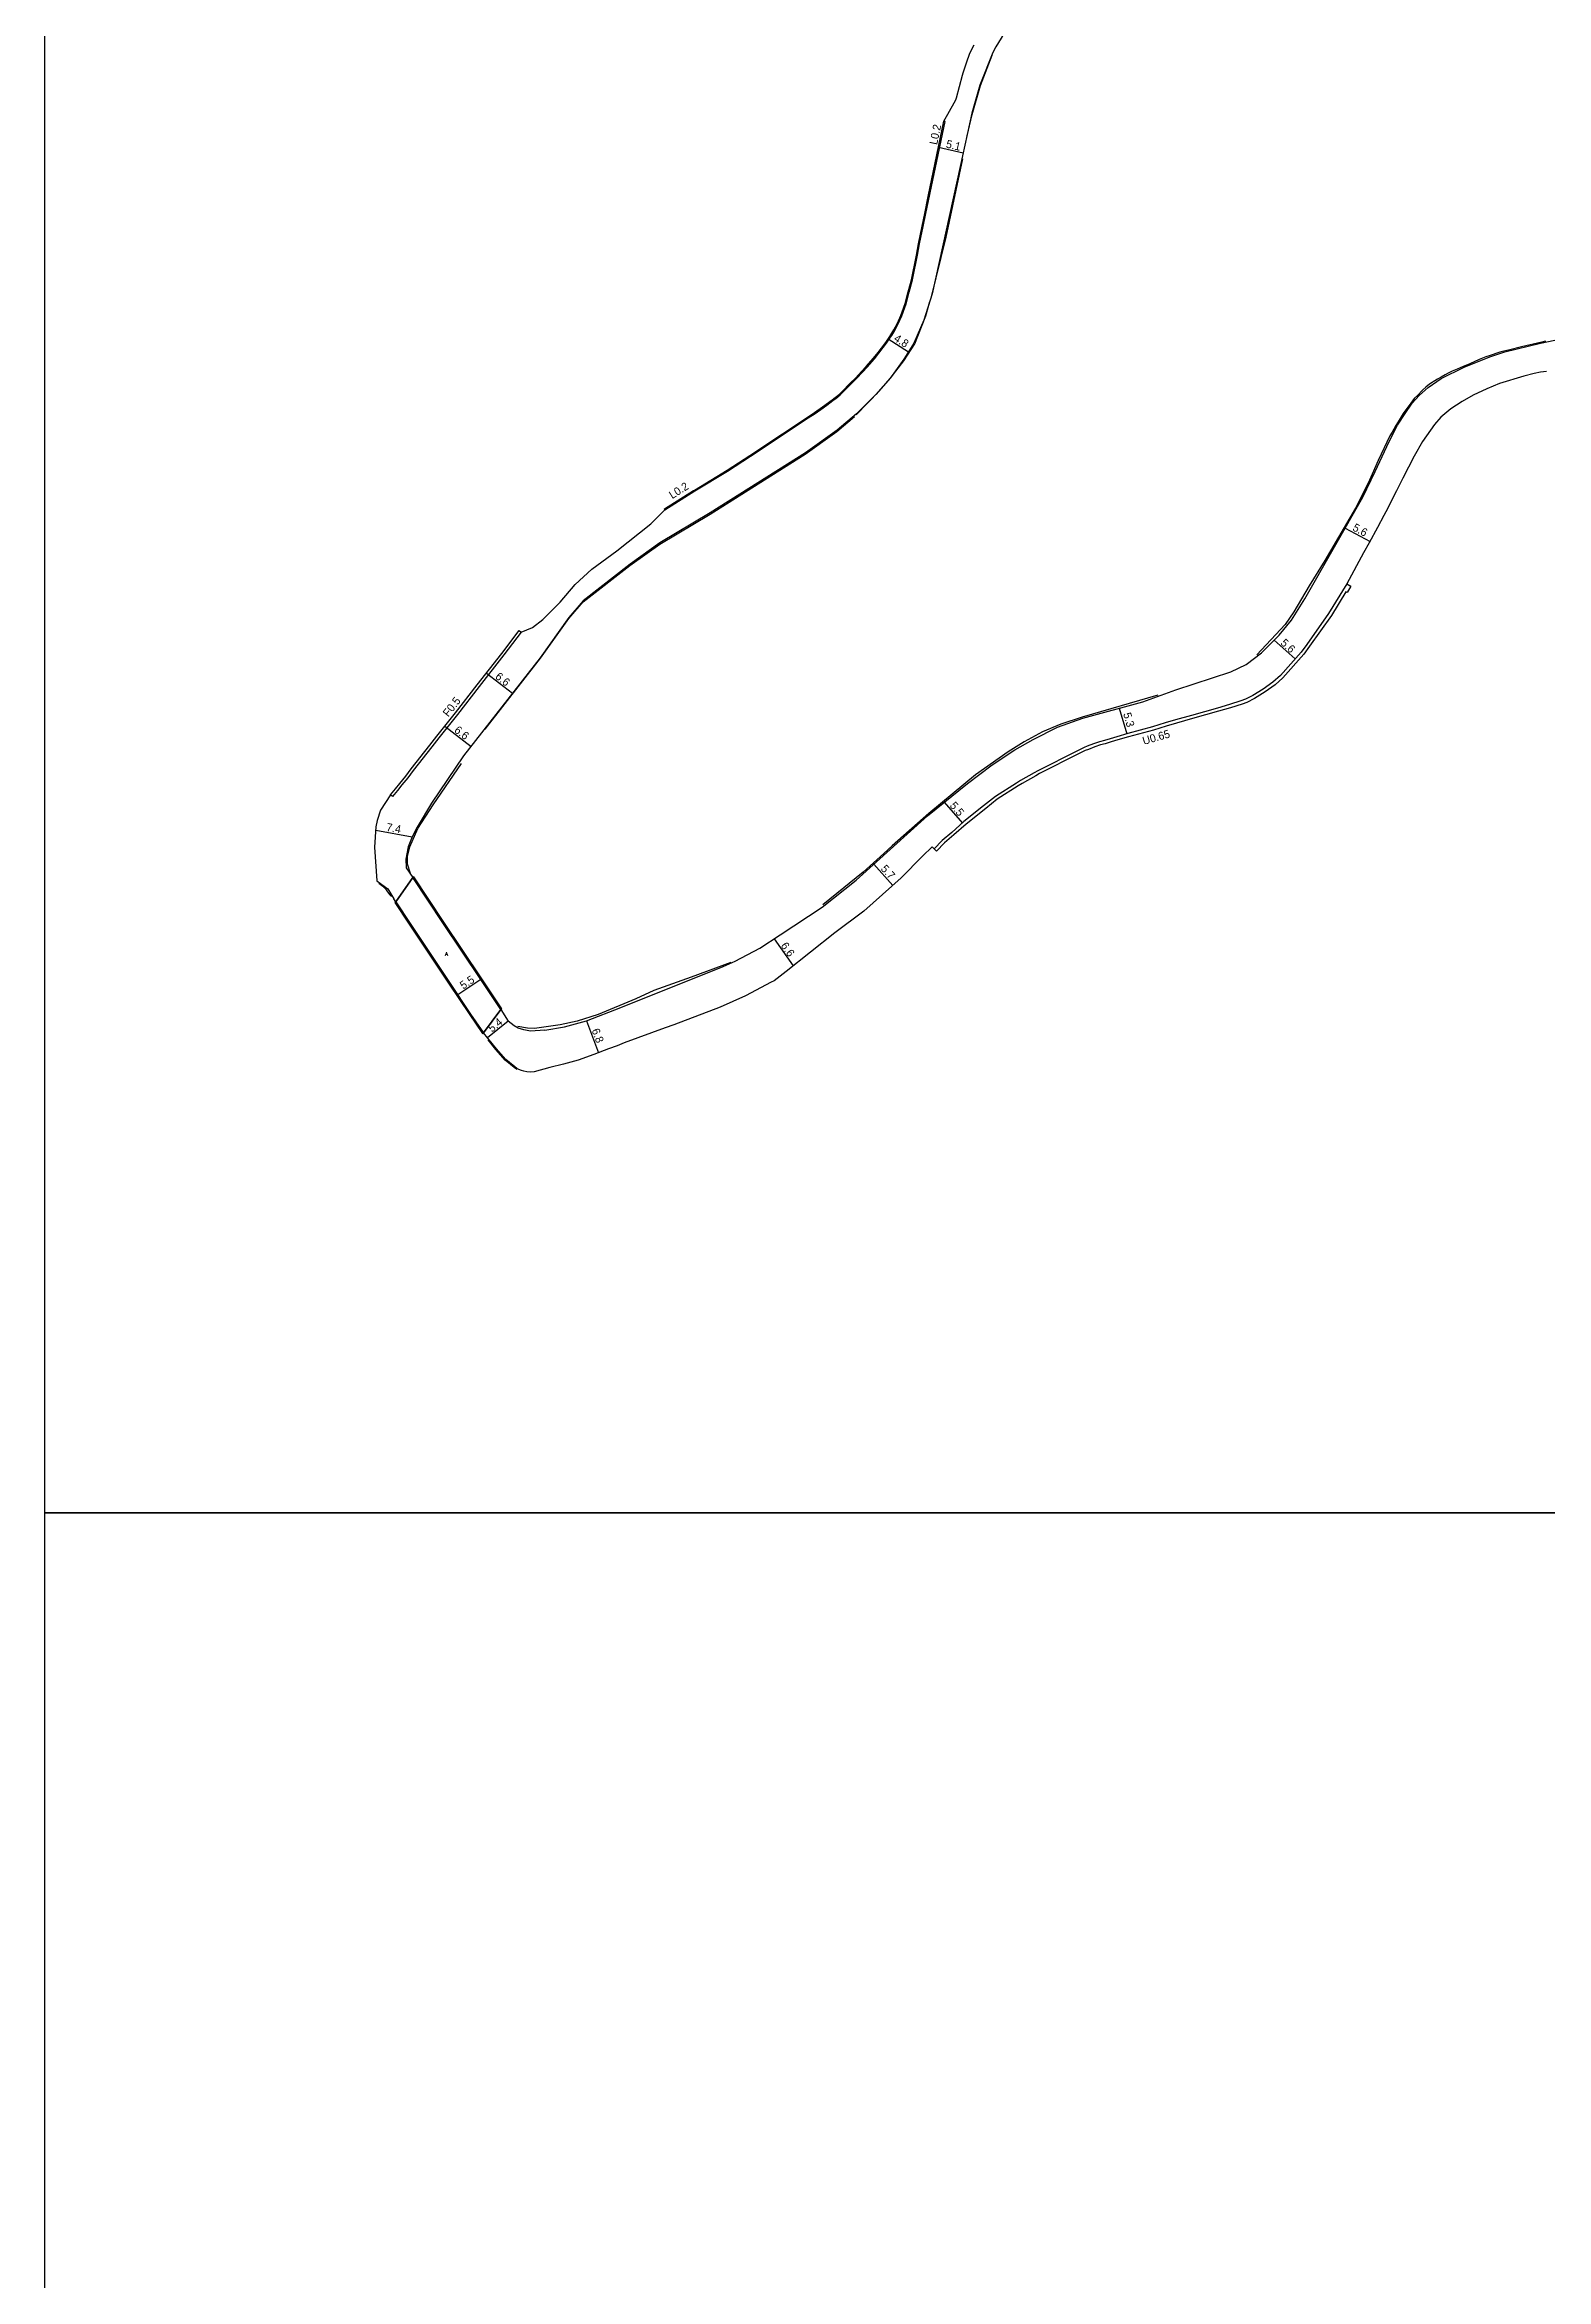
# Model space of a CAD drawing. Header units: metres. Extents: x -29600 to -27998, y -77400 to -75000.
# Drawn here: x -28800 to -28499.8, y -76953.3 to -76506.5 of the extents above; entities that cross this region are included whole.
import ezdxf

# ---------------------------------------------------------------- set-up
doc = ezdxf.new("R2010")
doc.units = ezdxf.units.M
doc.header["$LTSCALE"] = 2.5
for name, color, linetype in [('側溝・桝', 7, 'Continuous'), ('図郭', 7, 'Continuous'), ('幅員', 7, 'Continuous'), ('歩道・分離帯・安全施設', 7, 'Continuous'), ('舗装', 7, 'Continuous'), ('道路', 7, 'Continuous')]:
    doc.layers.add(name, color=color, linetype=linetype)
doc.styles.get("Standard").update_dxf_attribs({"font": ''})
doc.styles.add('YOKO_DECO', font='txt.shx', dxfattribs={"bigfont": 'extfont.shx'})
doc.styles.get('Standard').set_extended_font_data('@MS PGothic')

msp = doc.modelspace()

# ---------------------------------------------------------------- linework, layer by layer
at = {"layer": '側溝・桝'}
for points in [[(-28676.01, -76599.49), (-28670.02, -76595.72), (-28663.49, -76591.74), (-28658.94, -76588.79), (-28652.36, -76584.47), (-28647.37, -76581.13), (-28646, -76580.22), (-28644.36, -76579.09), (-28643.67, -76578.56), (-28642.46, -76577.67), (-28641.87, -76577.22), (-28640.99, -76576.54), (-28640.38, -76575.9), (-28638.87, -76574.38), (-28637.72, -76573.23), (-28636.53, -76571.97), (-28635.61, -76570.98), (-28634.13, -76569.28), (-28633.24, -76568.17), (-28631.71, -76566.2), (-28630.89, -76564.95), (-28630.67, -76564.63), (-28630.08, -76563.64), (-28629.36, -76562.29), (-28628.66, -76560.72), (-28627.82, -76558.3), (-28627.17, -76555.99), (-28626.53, -76553.55), (-28625.54, -76548.61), (-28625.11, -76546.35), (-28624.37, -76542.84), (-28623.86, -76540.28), (-28620, -76521.88), (-28620.25, -76521.81)], [(-28539.71, -76614.27), (-28543.35, -76620.25), (-28547.68, -76626.4), (-28548.82, -76627.95), (-28552.95, -76632.6), (-28554.47, -76633.97), (-28556.41, -76635.33), (-28558.48, -76636.64), (-28559.93, -76637.38), (-28560.86, -76637.71), (-28563.16, -76638.43), (-28565.56, -76639.12), (-28570.76, -76640.59), (-28573.95, -76641.49), (-28575.99, -76642.1), (-28578.56, -76642.91), (-28583.5, -76644.22), (-28585.68, -76644.85), (-28587.04, -76645.26), (-28588.17, -76645.62), (-28589.11, -76645.87), (-28590.31, -76646.25), (-28591.6, -76646.78), (-28592.24, -76647.01), (-28593.53, -76647.65), (-28601.48, -76651.65), (-28602.22, -76652.09), (-28604.93, -76653.63), (-28605.75, -76654.15), (-28609.94, -76656.81), (-28612.3, -76658.67), (-28616.23, -76661.83), (-28618.69, -76663.98), (-28620.59, -76665.62), (-28622.22, -76667.26)], [(-28704.75, -76623.96), (-28708.2, -76628.5), (-28713.13, -76634.81), (-28717.5, -76640.43), (-28721.2, -76645.09), (-28722.58, -76646.89), (-28726.31, -76651.62), (-28727.44, -76653.07), (-28728.58, -76654.51), (-28729.5, -76655.59), (-28730.44, -76656.81), (-28730.85, -76656.49)]]:
    msp.add_lwpolyline(points, dxfattribs=at)
at = {"layer": '図郭'}
for points in [[(-28800, -76200), (-28000, -76200), (-28000, -76800), (-28800, -76800)], [(-28800, -76800), (-28000, -76800), (-28000, -77400), (-28800, -77400)]]:
    msp.add_lwpolyline(points, close=True, dxfattribs=at)
at = {"layer": '幅員'}
for points in [[(-28621.33, -76527.01), (-28616.39, -76528.11)], [(-28631.38, -76565.32), (-28627.31, -76567.88)], [(-28540.03, -76603.17), (-28535.06, -76605.83)], [(-28554.24, -76625.57), (-28550.03, -76629.31)], [(-28711.7, -76632.14), (-28706.51, -76636.18)], [(-28585.18, -76639.17), (-28583.7, -76644.28)], [(-28720, -76642.75), (-28714.77, -76646.82)], [(-28620.17, -76657.96), (-28616.55, -76662.11)], [(-28733.83, -76663.54), (-28726.53, -76664.89)], [(-28634.24, -76670.35), (-28630.47, -76674.58)], [(-28654.15, -76685.25), (-28650.37, -76690.68)], [(-28691.72, -76701.64), (-28689.28, -76708.03)]]:
    msp.add_lwpolyline(points, dxfattribs=at)
at = {"layer": '幅員', "flags": 128}
for points in [[(-28712.83, -76693.4), (-28717.41, -76696.46)], [(-28707.33, -76701.7), (-28711.49, -76705.09)]]:
    msp.add_lwpolyline(points, dxfattribs=at)
at = {"layer": '歩道・分離帯・安全施設'}
for points in [[(-28615.57, -76524.71), (-28614.61, -76520.45), (-28612.95, -76514.64), (-28610.57, -76508.62)], [(-28622.79, -76557.2), (-28619.78, -76544.96), (-28616.48, -76529.35)], [(-28637.77, -76580.5), (-28633.2, -76575.76), (-28630.97, -76573.23), (-28628.27, -76569.69), (-28626.05, -76566.32), (-28623.89, -76560.71), (-28623.05, -76557.84)], [(-28500.01, -76565.79), (-28500.73, -76565.96), (-28504.81, -76566.92), (-28507.39, -76567.58), (-28508.29, -76567.75), (-28509.13, -76567.99), (-28511.22, -76568.7), (-28511.92, -76568.94), (-28512.88, -76569.31), (-28513.96, -76569.79), (-28515.25, -76570.37), (-28516.42, -76570.85), (-28517.64, -76571.37), (-28518.64, -76571.81), (-28519.41, -76572.17), (-28520.05, -76572.53), (-28520.86, -76572.95), (-28521.6, -76573.39), (-28522.09, -76573.71), (-28522.96, -76574.27), (-28523.52, -76574.63), (-28523.93, -76574.96), (-28524.48, -76575.48), (-28525.6, -76576.61), (-28526.23, -76577.25), (-28526.93, -76578.18), (-28528.41, -76580.24), (-28529.25, -76581.58), (-28529.9, -76582.62), (-28530.62, -76583.94), (-28531.09, -76584.71), (-28533.46, -76589.61), (-28534.66, -76592.34), (-28535.42, -76594.14), (-28537.94, -76599.16), (-28541.34, -76604.98), (-28544.09, -76609.64), (-28547.21, -76614.7), (-28550.28, -76619.92), (-28552, -76622.45), (-28557.7, -76628.47)], [(-28711.94, -76643.35), (-28700.87, -76629.13), (-28695.22, -76621.24), (-28692.38, -76617.9), (-28683.02, -76610.64), (-28677.06, -76606.39), (-28667, -76600.36), (-28647.98, -76588.39), (-28641.62, -76583.85), (-28638.15, -76580.87)], [(-28577.45, -76636.56), (-28592.62, -76640.94), (-28596.89, -76642.35), (-28600.53, -76643.91), (-28604.2, -76645.85), (-28607.42, -76647.89), (-28613.94, -76652.47), (-28623.27, -76660.23), (-28630.57, -76666.69), (-28632.24, -76668.21), (-28636.41, -76671.97), (-28644.46, -76678.49)], [(-28726.89, -76672.18), (-28727.45, -76670.37), (-28727.49, -76668.8), (-28726.98, -76666.86), (-28725.38, -76663.2), (-28722.37, -76658.5), (-28716.69, -76650.23)], [(-28733.22, -76674.17), (-28732.39, -76674.74), (-28732.18, -76674.91), (-28732.03, -76675.05), (-28731.87, -76675.27), (-28731.48, -76675.87), (-28730.98, -76676.45), (-28730.68, -76676.8)], [(-28708.87, -76699.14), (-28726.18, -76673.16)], [(-28712.4, -76704.16), (-28714.95, -76700.37), (-28719.03, -76694.24), (-28724.5, -76686.04), (-28727.03, -76682.3), (-28729.69, -76678.23)], [(-28662.86, -76689.99), (-28670.75, -76692.9), (-28678.2, -76695.61), (-28681.82, -76697.27), (-28689.34, -76700.38), (-28693.58, -76701.74), (-28696.96, -76702.48), (-28702.06, -76703.16), (-28703.46, -76703.12), (-28705.42, -76702.78)], [(-28705.53, -76711.38), (-28705.67, -76711.31), (-28706.12, -76711.01), (-28707.94, -76709.53), (-28709.82, -76707.39), (-28711.38, -76705.48)]]:
    msp.add_lwpolyline(points, dxfattribs=at)
at = {"layer": '舗装'}
for points in [[(-28729.81, -76677.84), (-28726.42, -76673.01)], [(-28708.85, -76699.41), (-28712.3, -76704.09)]]:
    msp.add_lwpolyline(points, dxfattribs=at)
at = {"layer": '道路'}
for points in [[(-28589.79, -76488.03), (-28595.97, -76492.54), (-28600.68, -76495.98), (-28604.3, -76499.48), (-28606.65, -76502.23), (-28608.3, -76504.41), (-28608.83, -76505.21), (-28609.86, -76506.96), (-28610.45, -76508.1)], [(-28610.45, -76508.1), (-28613.06, -76514.57), (-28614.63, -76520.19), (-28617, -76530.85), (-28622.6, -76556.29), (-28624.26, -76561.61), (-28626.24, -76566.17), (-28628.28, -76569.41), (-28630.94, -76573.08), (-28633.86, -76576.43), (-28637.73, -76580.28), (-28641.59, -76583.59), (-28647.93, -76588.12), (-28666.94, -76600.08), (-28677.01, -76606.11), (-28682.98, -76610.37), (-28692.37, -76617.66), (-28695.24, -76621.03), (-28700.98, -76629.07), (-28716.25, -76648.71), (-28722.69, -76658.12), (-28725.52, -76662.94), (-28726.53, -76664.89), (-28727.33, -76666.85), (-28727.79, -76669.31), (-28727.73, -76671.05), (-28726.42, -76673.01)], [(-28623.36, -76536.84), (-28620.25, -76521.81), (-28619.47, -76520.37), (-28617.89, -76517.51), (-28617.72, -76517.11), (-28616.5, -76512.57), (-28616.39, -76512.16), (-28615.76, -76510.16), (-28615.03, -76508.22), (-28614.2, -76506.51)], [(-28670.29, -76595.64), (-28670.13, -76595.54), (-28663.6, -76591.56), (-28659.06, -76588.62), (-28652.48, -76584.3), (-28647.49, -76580.95), (-28646.12, -76580.05), (-28644.49, -76578.92), (-28643.8, -76578.39), (-28642.59, -76577.5), (-28641.99, -76577.06), (-28641.14, -76576.38), (-28640.53, -76575.75), (-28639.02, -76574.23), (-28637.87, -76573.09), (-28636.69, -76571.83), (-28635.76, -76570.84), (-28634.3, -76569.15), (-28633.41, -76568.04), (-28631.88, -76566.07), (-28631.07, -76564.83), (-28630.84, -76564.52), (-28630.26, -76563.54), (-28629.55, -76562.19), (-28628.86, -76560.64), (-28628.02, -76558.23), (-28627.37, -76555.93), (-28626.74, -76553.51), (-28625.75, -76548.57), (-28625.32, -76546.31), (-28624.58, -76542.8), (-28624.07, -76540.24), (-28623.36, -76536.84)], [(-28699.99, -76703.5), (-28696.1, -76702.83), (-28691.72, -76701.64), (-28684.84, -76698.97), (-28664.39, -76690.8), (-28661.97, -76689.7), (-28657.01, -76687.15), (-28652.97, -76684.46), (-28644.6, -76678.95), (-28637.76, -76673.56), (-28630.34, -76666.81), (-28623.52, -76660.65), (-28615.5, -76654.23), (-28610.6, -76650.48), (-28606.06, -76647.49), (-28602.4, -76645.39), (-28597.56, -76642.96), (-28592.49, -76641.12), (-28580.47, -76637.91), (-28573.87, -76635.51), (-28562.87, -76631.89), (-28559.79, -76630.41), (-28556.75, -76628.09), (-28553.22, -76624.54), (-28550.79, -76621.58), (-28548.08, -76617.32), (-28536.49, -76596.95), (-28534.06, -76591.85), (-28531.25, -76585.82), (-28529.56, -76582.59), (-28528.02, -76580.26), (-28526.66, -76578.18), (-28525.24, -76576.62), (-28523.45, -76575.05), (-28520.86, -76573.24), (-28516.27, -76570.95), (-28511.12, -76568.93), (-28508.11, -76567.91), (-28500.99, -76566.21), (-28482.57, -76562.31)], [(-28499.8, -76571.85), (-28500.96, -76571.98), (-28502.24, -76572.26), (-28504.3, -76572.81), (-28509.18, -76574.24), (-28511.68, -76575.31), (-28514.45, -76576.58), (-28516.66, -76577.87), (-28518.93, -76579.3), (-28520.89, -76580.98), (-28522.16, -76582.47), (-28524.58, -76585.82), (-28526.27, -76588.75), (-28528.5, -76593.14), (-28529.79, -76595.68), (-28530.68, -76597.51), (-28531.49, -76599.14), (-28532.28, -76600.66), (-28533.58, -76603.05), (-28535.22, -76606.12), (-28536.34, -76608.08), (-28539.71, -76614.27), (-28538.88, -76614.79), (-28539.64, -76616.05), (-28539.93, -76615.87), (-28542.79, -76620.61), (-28547.14, -76626.78), (-28548.3, -76628.36), (-28552.48, -76633.06), (-28554.05, -76634.49), (-28556.04, -76635.88), (-28558.16, -76637.21), (-28559.66, -76637.99), (-28560.65, -76638.34), (-28562.97, -76639.06), (-28565.38, -76639.75), (-28570.58, -76641.22), (-28573.77, -76642.12), (-28575.8, -76642.73), (-28578.37, -76643.55), (-28583.32, -76644.86), (-28585.49, -76645.48), (-28586.84, -76645.89), (-28587.99, -76646.25), (-28588.92, -76646.5), (-28590.08, -76646.87), (-28591.37, -76647.4), (-28591.98, -76647.61), (-28593.23, -76648.24), (-28601.16, -76652.23), (-28601.89, -76652.66), (-28604.59, -76654.2), (-28605.39, -76654.7), (-28609.57, -76657.35), (-28611.89, -76659.18), (-28615.81, -76662.33), (-28618.26, -76664.48), (-28620.14, -76666.1), (-28621.75, -76667.72), (-28622.6, -76666.88), (-28624.5, -76668.74), (-28628.81, -76673.09), (-28636.25, -76679.73), (-28642.05, -76684.07), (-28646.89, -76687.95), (-28651.78, -76691.78), (-28654.2, -76693.63), (-28654.81, -76693.95), (-28659.94, -76696.63), (-28665, -76698.93), (-28674.26, -76702.46), (-28675.97, -76703.07), (-28684.13, -76706.06), (-28685.57, -76706.63), (-28687.28, -76707.26), (-28690.2, -76708.38), (-28693.37, -76709.5), (-28696.3, -76710.35), (-28698.99, -76710.96), (-28702.14, -76711.83)], [(-28705.16, -76623.64), (-28704.75, -76623.96), (-28702.52, -76623.02), (-28700.4, -76621.42), (-28696.98, -76617.99), (-28693.95, -76614.44), (-28690.63, -76611.34), (-28685.62, -76607.73), (-28678.86, -76602.31), (-28676.01, -76599.49), (-28676.12, -76599.31), (-28670.29, -76595.64)], [(-28730.85, -76656.49), (-28729.9, -76655.27), (-28728.98, -76654.18), (-28727.84, -76652.75), (-28726.72, -76651.3), (-28722.99, -76646.57), (-28721.61, -76644.78), (-28717.91, -76640.11), (-28713.54, -76634.49), (-28708.62, -76628.19), (-28705.16, -76623.64)], [(-28730.85, -76656.49), (-28732.84, -76659.55), (-28733.54, -76661.6), (-28733.78, -76662.88), (-28734.04, -76666.96), (-28733.62, -76673.68), (-28731.4, -76675.24), (-28730.2, -76677.25)], [(-28726.42, -76673.01), (-28720.4, -76682.06), (-28712.83, -76693.4), (-28708.85, -76699.41)], [(-28729.81, -76677.84), (-28730.2, -76677.25)], [(-28712.3, -76704.09), (-28714.85, -76700.3), (-28718.94, -76694.18), (-28724.4, -76685.97), (-28726.93, -76682.23), (-28729.81, -76677.84)], [(-28708.85, -76699.41), (-28707.33, -76701.7)], [(-28699.99, -76703.5), (-28700.95, -76703.6), (-28701.95, -76703.69), (-28702.88, -76703.71), (-28704.25, -76703.43), (-28705.36, -76703.11), (-28706.13, -76702.66), (-28707.33, -76701.7)], [(-28702.14, -76711.83), (-28702.92, -76711.9), (-28703.6, -76711.85), (-28704.2, -76711.74), (-28704.67, -76711.6), (-28705.19, -76711.38), (-28705.59, -76711.17), (-28706.03, -76710.88), (-28707.83, -76709.41), (-28709.69, -76707.29), (-28712.3, -76704.09)]]:
    msp.add_lwpolyline(points, dxfattribs=at)
for points in [[(-28729.81, -76677.84), (-28726.93, -76682.23), (-28724.4, -76685.97), (-28718.94, -76694.18), (-28714.85, -76700.3), (-28712.3, -76704.09), (-28708.85, -76699.41), (-28712.83, -76693.4), (-28720.4, -76682.06), (-28726.42, -76673.01)], [(-28726.42, -76673.01), (-28720.4, -76682.06), (-28712.83, -76693.4), (-28708.85, -76699.41), (-28708.65, -76699.27), (-28712.63, -76693.26), (-28720.2, -76681.93), (-28726.22, -76672.88)], [(-28712.3, -76704.09), (-28714.85, -76700.3), (-28718.94, -76694.18), (-28724.4, -76685.97), (-28726.93, -76682.23), (-28729.81, -76677.84), (-28730, -76677.97), (-28727.12, -76682.36), (-28724.59, -76686.1), (-28719.13, -76694.3), (-28715.04, -76700.43), (-28712.5, -76704.22)]]:
    msp.add_lwpolyline(points, close=True, dxfattribs=at)

# ---------------------------------------------------------------- texts
at = {"layer": '側溝・桝'}
for s, rotation, p in [('L0.2', 78, (-28621.62, -76526.62)), ('L0.2', 32, (-28674.57, -76597.38)), ('F0.5', 52, (-28719.31, -76641.02)), ('U0.65', 16, (-28580.28, -76646.5))]:
    msp.add_text(s, height=1.6, rotation=rotation, dxfattribs=at).set_placement(p)
at = {"layer": '幅員'}
for s, rotation, p in [('5.1', 347, (-28619.93, -76527.07)), ('4.8', 328, (-28630.4, -76565.63)), ('5.6', 332, (-28538.69, -76603.54)), ('5.6', 318, (-28553.08, -76626.31)), ('6.6', 322, (-28710.08, -76633.1)), ('6.6', 322, (-28718.27, -76643.81)), ('5.3', 286, (-28584.43, -76640.28)), ('5.5', 311, (-28619.18, -76658.72)), ('7.4', 350, (-28731.79, -76663.68)), ('5.7', 312, (-28632.98, -76671.35)), ('6.6', 305, (-28652.94, -76686.64)), ('5.5', 33.6982, (-28716.33, -76695.43)), ('5.4', 39.2495, (-28710.58, -76704.03)), ('6.8', 291, (-28690.7, -76703.54))]:
    msp.add_text(s, height=1.6, rotation=rotation, dxfattribs=at).set_placement(p)
at = {"layer": '舗装', "style": 'YOKO_DECO'}
msp.add_text('A', height=0.75, dxfattribs=at).set_placement((-28719.99, -76688.67, 894.75))

doc.saveas('drawing.dxf')
